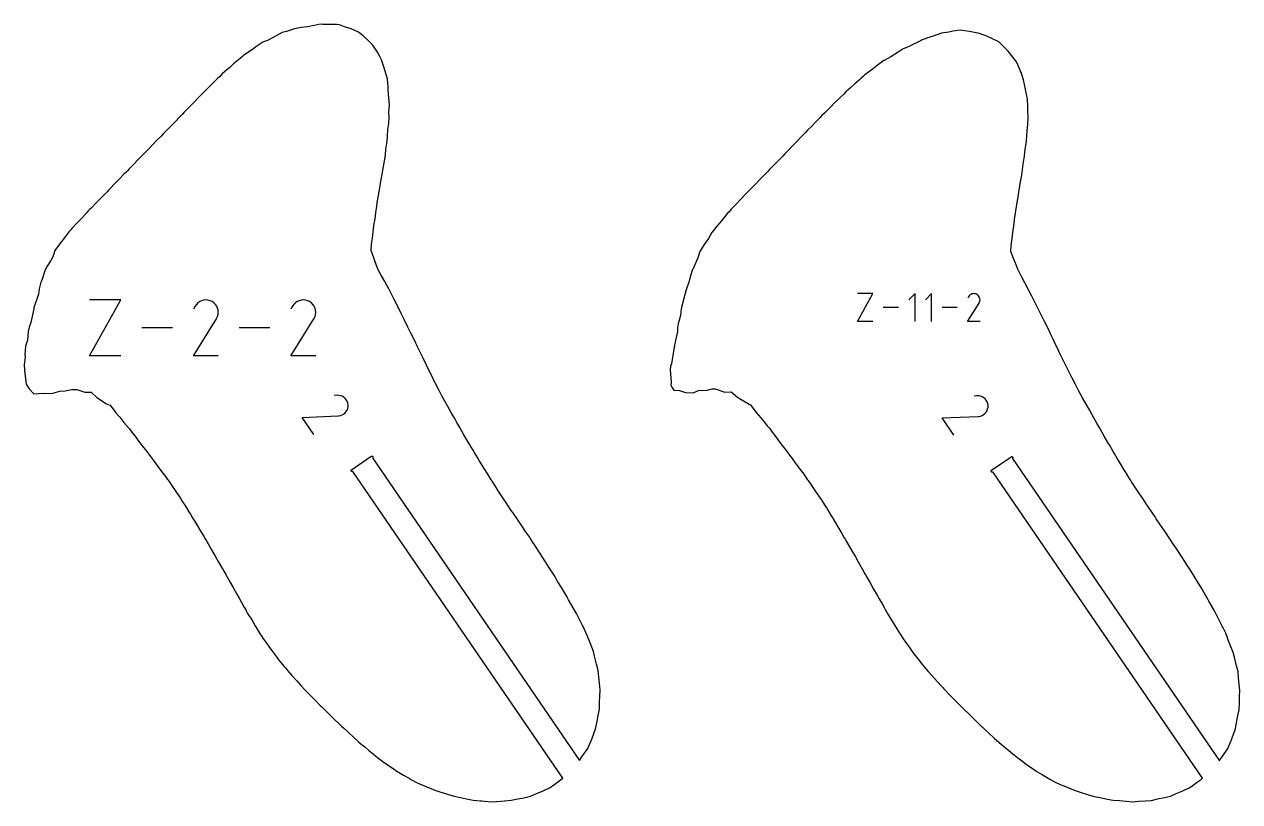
# Model space of a CAD drawing. Extents: x 0 to 560, y 0 to 480.
# Drawn here: x 386.3 to 444.9, y 84.9 to 122.4 of the extents above; entities that cross this region are included whole.
import ezdxf

# ---------------------------------------------------------------- set-up
doc = ezdxf.new("R2010")
doc.units = 0

msp = doc.modelspace()

# ---------------------------------------------------------------- linework, layer by layer
at = {"layer": 'annotation', "color": 1}
for p, q in [((389.426417, 106.379136), (390.925624, 109.079199)), ((390.925624, 109.079199), (389.426417, 109.079199)), ((394.730272, 109.000259), (394.645103, 108.941528)), ((394.823364, 109.043164), (394.730272, 109.000259)), ((394.922099, 109.069653), (394.823364, 109.043164)), ((395.024196, 109.079133), (394.922099, 109.069653)), ((395.127376, 109.071011), (395.024196, 109.079133)), ((395.22936, 109.044695), (395.127376, 109.071011)), ((395.327866, 108.999594), (395.22936, 109.044695)), ((395.415969, 108.937032), (395.327866, 108.999594)), ((395.327866, 108.999594), (395.327866, 108.999594)), ((399.431238, 109.000259), (399.346069, 108.941528)), ((399.52433, 109.043164), (399.431238, 109.000259)), ((399.623064, 109.069653), (399.52433, 109.043164)), ((399.725162, 109.079133), (399.623064, 109.069653)), ((399.828342, 109.071011), (399.725162, 109.079133)), ((399.930325, 109.044695), (399.828342, 109.071011)), ((400.028831, 108.999594), (399.930325, 109.044695)), ((400.116934, 108.937032), (400.028831, 108.999594)), ((400.028831, 108.999594), (400.028831, 108.999594)), ((426.427305, 108.046877), (427.171156, 109.386548)), ((427.171156, 109.386548), (426.427305, 109.386548)), ((429.206286, 109.386548), (428.90846, 109.088638)), ((429.206286, 108.046877), (429.206286, 109.386548)), ((430.006489, 109.386548), (429.708663, 109.088638)), ((430.006489, 108.046877), (430.006489, 109.386548)), ((431.783716, 109.237582), (431.74465, 109.162642)), ((431.814718, 109.281543), (431.783716, 109.237582)), ((431.851914, 109.318241), (431.814718, 109.281543)), ((431.894171, 109.347381), (431.851914, 109.318241)), ((431.94036, 109.368669), (431.894171, 109.347381)), ((431.989349, 109.381812), (431.94036, 109.368669)), ((432.040005, 109.386515), (431.989349, 109.381812)), ((432.0912, 109.382485), (432.040005, 109.386515)), ((432.1418, 109.369429), (432.0912, 109.382485)), ((432.190675, 109.347051), (432.1418, 109.369429)), ((432.234388, 109.31601), (432.190675, 109.347051)), ((432.190675, 109.347051), (432.190675, 109.347051)), ((432.270938, 109.278761), (432.234388, 109.31601)), ((432.299998, 109.236446), (432.270938, 109.278761)), ((432.298884, 108.940092), (432.321584, 108.988832)), ((432.321243, 109.190206), (432.299998, 109.236446)), ((432.33435, 109.141183), (432.321243, 109.190206)), ((432.321584, 108.988832), (432.334845, 109.039354)), ((432.338992, 109.090519), (432.33435, 109.141183)), ((432.334845, 109.039354), (432.338992, 109.090519)), ((394.507653, 108.778963), (394.428917, 108.627925)), ((394.570137, 108.867566), (394.507653, 108.778963)), ((394.645103, 108.941528), (394.570137, 108.867566)), ((395.489632, 108.861958), (395.415969, 108.937032)), ((395.548202, 108.776674), (395.489632, 108.861958)), ((395.591022, 108.683479), (395.548202, 108.776674)), ((395.617438, 108.584675), (395.591022, 108.683479)), ((395.591708, 108.277614), (395.618436, 108.379441)), ((395.626794, 108.482562), (395.617438, 108.584675)), ((395.618436, 108.379441), (395.626794, 108.482562)), ((399.208619, 108.778963), (399.129883, 108.627925)), ((399.271103, 108.867566), (399.208619, 108.778963)), ((399.346069, 108.941528), (399.271103, 108.867566)), ((400.190598, 108.861958), (400.116934, 108.937032)), ((400.249168, 108.776674), (400.190598, 108.861958)), ((400.291988, 108.683479), (400.249168, 108.776674)), ((400.318403, 108.584675), (400.291988, 108.683479)), ((400.292674, 108.277614), (400.319402, 108.379441)), ((400.32776, 108.482562), (400.318403, 108.584675)), ((400.319402, 108.379441), (400.32776, 108.482562)), ((428.406168, 108.716712), (427.673659, 108.716712)), ((431.241458, 108.716712), (430.508949, 108.716712)), ((431.74381, 108.046866), (432.293591, 108.931943)), ((432.293591, 108.931943), (432.294248, 108.932756)), ((432.293591, 108.931943), (432.293591, 108.931943)), ((432.294248, 108.932756), (432.294878, 108.933576)), ((432.294878, 108.933576), (432.295486, 108.93441)), ((432.295486, 108.93441), (432.296075, 108.935265)), ((432.296075, 108.935265), (432.296649, 108.936147)), ((432.296649, 108.936147), (432.297213, 108.937064)), ((432.297213, 108.937064), (432.29777, 108.938023)), ((432.29777, 108.938023), (432.298326, 108.93903)), ((432.298326, 108.93903), (432.298884, 108.940092)), ((432.298884, 108.940092), (432.298884, 108.940092)), ((394.427224, 106.379114), (395.535289, 108.162957)), ((395.535289, 108.162957), (395.536614, 108.164596)), ((395.535289, 108.162957), (395.535289, 108.162957)), ((395.536614, 108.164596), (395.537884, 108.166249)), ((395.537884, 108.166249), (395.539108, 108.16793)), ((395.539108, 108.16793), (395.540295, 108.169653)), ((395.540295, 108.169653), (395.541453, 108.171431)), ((395.541453, 108.171431), (395.542589, 108.17328)), ((395.542589, 108.17328), (395.543713, 108.175211)), ((395.543713, 108.175211), (395.544833, 108.177241)), ((395.544833, 108.177241), (395.545957, 108.179382)), ((395.545957, 108.179382), (395.591708, 108.277614)), ((395.545957, 108.179382), (395.545957, 108.179382)), ((399.128189, 106.379114), (400.236255, 108.162957)), ((400.236255, 108.162957), (400.23758, 108.164596)), ((400.236255, 108.162957), (400.236255, 108.162957)), ((400.23758, 108.164596), (400.23885, 108.166249)), ((400.23885, 108.166249), (400.240074, 108.16793)), ((400.240074, 108.16793), (400.241261, 108.169653)), ((400.241261, 108.169653), (400.242418, 108.171431)), ((400.242418, 108.171431), (400.243555, 108.17328)), ((400.243555, 108.17328), (400.244679, 108.175211)), ((400.244679, 108.175211), (400.245798, 108.177241)), ((400.245798, 108.177241), (400.246922, 108.179382)), ((400.246922, 108.179382), (400.292674, 108.277614)), ((400.246922, 108.179382), (400.246922, 108.179382)), ((427.171156, 108.046877), (426.427305, 108.046877)), ((432.33879, 108.046866), (431.74381, 108.046866)), ((393.41475, 107.729167), (391.938402, 107.729167)), ((398.115716, 107.729167), (396.639368, 107.729167)), ((390.925624, 106.379136), (389.426417, 106.379136)), ((395.626386, 106.379114), (394.427224, 106.379114)), ((400.327352, 106.379114), (399.128189, 106.379114)), ((401.346847, 104.480507), (401.206551, 104.463637)), ((401.436784, 104.479247), (401.346847, 104.480507)), ((401.522547, 104.462582), (401.436784, 104.479247)), ((401.602663, 104.431795), (401.522547, 104.462582)), ((401.675657, 104.388168), (401.602663, 104.431795)), ((401.740057, 104.332986), (401.675657, 104.388168)), ((401.794387, 104.267531), (401.740057, 104.332986)), ((432.190907, 104.456058), (432.050611, 104.439188)), ((432.280844, 104.454798), (432.190907, 104.456058)), ((432.366607, 104.438133), (432.280844, 104.454798)), ((432.446722, 104.407346), (432.366607, 104.438133)), ((432.519717, 104.363719), (432.446722, 104.407346)), ((432.584116, 104.308537), (432.519717, 104.363719)), ((432.638447, 104.243082), (432.584116, 104.308537)), ((401.733858, 103.629701), (401.789123, 103.694083)), ((401.789123, 103.694083), (401.83286, 103.767067)), ((401.837175, 104.193088), (401.794387, 104.267531)), ((401.83286, 103.767067), (401.863802, 103.847127)), ((401.866947, 104.110938), (401.837175, 104.193088)), ((401.863802, 103.847127), (401.880681, 103.932736)), ((401.882228, 104.022367), (401.866947, 104.110938)), ((401.880681, 103.932736), (401.882228, 104.022367)), ((401.882228, 104.022367), (401.882228, 104.022367)), ((432.633182, 103.669634), (432.67692, 103.742618)), ((432.681235, 104.168639), (432.638447, 104.243082)), ((432.67692, 103.742618), (432.707862, 103.822678)), ((432.711006, 104.08649), (432.681235, 104.168639)), ((432.707862, 103.822678), (432.72474, 103.908287)), ((432.726287, 103.997918), (432.711006, 104.08649)), ((432.72474, 103.908287), (432.726287, 103.997918)), ((432.726287, 103.997918), (432.726287, 103.997918)), ((399.666207, 103.41105), (401.406655, 103.488332)), ((400.228109, 102.590095), (399.666207, 103.41105)), ((401.406655, 103.488332), (401.406655, 103.488332)), ((401.406655, 103.488332), (401.408397, 103.488194)), ((401.408397, 103.488194), (401.410124, 103.488099)), ((401.410124, 103.488099), (401.411849, 103.488048)), ((401.411849, 103.488048), (401.413584, 103.488043)), ((401.413584, 103.488043), (401.415344, 103.488084)), ((401.415344, 103.488084), (401.417142, 103.488172)), ((401.417142, 103.488172), (401.418991, 103.488308)), ((401.418991, 103.488308), (401.420905, 103.488492)), ((401.420905, 103.488492), (401.422898, 103.488726)), ((401.422898, 103.488726), (401.511587, 103.503434)), ((401.422898, 103.488726), (401.422898, 103.488726)), ((401.511587, 103.503434), (401.593822, 103.53285)), ((401.593822, 103.53285), (401.668336, 103.575448)), ((401.668336, 103.575448), (401.733858, 103.629701)), ((430.510266, 103.386601), (432.250714, 103.463883)), ((431.072169, 102.565646), (430.510266, 103.386601)), ((432.250714, 103.463883), (432.250714, 103.463883)), ((432.250714, 103.463883), (432.252457, 103.463745)), ((432.252457, 103.463745), (432.254184, 103.46365)), ((432.254184, 103.46365), (432.255909, 103.463599)), ((432.255909, 103.463599), (432.257644, 103.463594)), ((432.257644, 103.463594), (432.259404, 103.463635)), ((432.259404, 103.463635), (432.261202, 103.463723)), ((432.261202, 103.463723), (432.263051, 103.463859)), ((432.263051, 103.463859), (432.264965, 103.464043)), ((432.264965, 103.464043), (432.266957, 103.464277)), ((432.266957, 103.464277), (432.355647, 103.478985)), ((432.266957, 103.464277), (432.266957, 103.464277)), ((432.355647, 103.478985), (432.437882, 103.508401)), ((432.437882, 103.508401), (432.512395, 103.550999)), ((432.512395, 103.550999), (432.577918, 103.605252)), ((432.577918, 103.605252), (432.633182, 103.669634))]:
    msp.add_line(p, q, dxfattribs=at)
at = {"layer": 'boundary', "color": 5}
for p, q in [((398.70119, 121.978119), (398.27554, 121.746073)), ((398.920701, 122.029072), (398.70119, 121.978119)), ((399.306896, 122.153814), (398.920701, 122.029072)), ((399.6219, 122.219213), (399.306896, 122.153814)), ((399.923288, 122.248559), (399.6219, 122.219213)), ((399.94257, 122.252816), (399.923288, 122.248559)), ((400.242185, 122.324109), (399.94257, 122.252816)), ((400.542611, 122.376072), (400.242185, 122.324109)), ((400.6687, 122.359364), (400.542611, 122.376072)), ((401.345276, 122.372267), (400.6687, 122.359364)), ((401.463321, 122.353975), (401.345276, 122.372267)), ((401.710689, 122.259379), (401.463321, 122.353975)), ((402.036185, 122.1589), (401.710689, 122.259379)), ((402.384031, 121.989815), (402.036185, 122.1589)), ((402.601795, 121.822747), (402.384031, 121.989815)), ((430.477467, 121.949259), (430.028778, 121.78458)), ((430.842725, 121.996134), (430.477467, 121.949259)), ((431.03292, 122.040174), (430.842725, 121.996134)), ((431.398178, 122.088301), (431.03292, 122.040174)), ((431.809906, 122.02281), (431.398178, 122.088301)), ((431.907159, 122.015879), (431.809906, 122.02281)), ((432.318888, 121.938015), (431.907159, 122.015879)), ((432.6713, 121.803388), (432.318888, 121.938015)), ((397.442628, 121.287417), (397.27788, 121.161994)), ((397.5306, 121.34678), (397.442628, 121.287417)), ((397.780479, 121.510341), (397.5306, 121.34678)), ((397.900557, 121.560246), (397.780479, 121.510341)), ((397.96213, 121.58604), (397.900557, 121.560246)), ((398.27554, 121.746073), (397.96213, 121.58604)), ((402.873164, 121.58604), (402.601795, 121.822747)), ((403.080323, 121.361874), (402.873164, 121.58604)), ((403.304742, 121.026023), (403.080323, 121.361874)), ((428.920869, 121.307454), (428.636046, 121.185869)), ((429.036772, 121.366583), (428.920869, 121.307454)), ((429.399314, 121.544778), (429.036772, 121.366583)), ((429.478036, 121.585931), (429.399314, 121.544778)), ((429.556756, 121.627088), (429.478036, 121.585931)), ((429.973555, 121.767536), (429.556756, 121.627088)), ((430.028778, 121.78458), (429.973555, 121.767536)), ((433.216316, 121.544778), (432.6713, 121.803388)), ((433.231224, 121.536023), (433.216316, 121.544778)), ((433.239598, 121.529742), (433.231224, 121.536023)), ((433.696392, 121.074509), (433.239598, 121.529742)), ((396.678513, 120.725519), (396.607873, 120.665326)), ((396.789128, 120.821892), (396.678513, 120.725519)), ((396.859768, 120.882085), (396.789128, 120.821892)), ((397.27788, 121.161994), (396.859768, 120.882085)), ((403.400608, 120.851564), (403.304742, 121.026023)), ((403.494137, 120.665326), (403.400608, 120.851564)), ((428.04637, 120.814341), (427.715335, 120.63375)), ((428.34036, 121.007171), (428.04637, 120.814341)), ((428.636046, 121.185869), (428.34036, 121.007171)), ((434.053005, 120.624065), (433.696392, 121.074509)), ((395.939058, 120.094871), (395.814859, 119.979236)), ((396.188033, 120.298851), (395.939058, 120.094871)), ((396.358898, 120.461348), (396.188033, 120.298851)), ((396.607873, 120.665326), (396.358898, 120.461348)), ((403.599873, 120.323912), (403.494137, 120.665326)), ((403.660546, 120.156224), (403.599873, 120.323912)), ((403.775242, 119.744615), (403.660546, 120.156224)), ((427.144956, 120.194229), (426.794625, 119.936324)), ((427.378666, 120.386027), (427.144956, 120.194229)), ((427.702794, 120.624065), (427.378666, 120.386027)), ((427.709065, 120.628907), (427.702794, 120.624065)), ((427.715335, 120.63375), (427.709065, 120.628907)), ((434.093427, 120.560584), (434.053005, 120.624065)), ((434.160309, 120.423422), (434.093427, 120.560584)), ((434.332609, 119.997922), (434.160309, 120.423422)), ((395.375233, 119.552559), (395.213763, 119.3859)), ((395.570649, 119.744616), (395.375233, 119.552559)), ((395.694848, 119.860252), (395.570649, 119.744616)), ((395.814859, 119.979236), (395.694848, 119.860252)), ((403.81412, 119.346395), (403.775242, 119.744615)), ((426.307218, 119.507763), (426.101282, 119.306647)), ((426.534586, 119.703354), (426.307218, 119.507763)), ((426.600703, 119.761836), (426.534586, 119.703354)), ((426.728508, 119.877846), (426.600703, 119.761836)), ((426.794625, 119.936324), (426.728508, 119.877846)), ((434.434888, 119.703354), (434.332609, 119.997922)), ((434.534336, 119.249088), (434.434888, 119.703354)), ((394.780508, 118.951462), (394.653924, 118.823908)), ((394.891763, 119.066283), (394.780508, 118.951462)), ((395.018347, 119.193842), (394.891763, 119.066283)), ((395.213763, 119.3859), (395.018347, 119.193842)), ((403.814268, 119.222125), (403.81412, 119.346395)), ((403.846766, 118.823908), (403.814268, 119.222125)), ((425.770401, 119.01316), (425.638129, 118.880537)), ((425.873914, 119.111054), (425.770401, 119.01316)), ((426.101282, 119.306647), (425.873914, 119.111054)), ((434.535846, 119.23691), (434.534336, 119.249088)), ((434.622469, 118.782647), (434.535846, 119.23691)), ((394.290668, 118.449518), (394.097637, 118.250796)), ((394.460893, 118.625185), (394.290668, 118.449518)), ((394.653924, 118.823908), (394.460893, 118.625185)), ((403.872004, 118.498564), (403.846766, 118.823908)), ((403.849645, 118.13365), (403.872004, 118.498564)), ((425.143175, 118.389877), (424.953204, 118.204456)), ((425.344644, 118.597223), (425.143175, 118.389877)), ((425.534616, 118.782647), (425.344644, 118.597223)), ((425.638129, 118.880537), (425.534616, 118.782647)), ((434.648563, 118.430725), (434.622469, 118.782647)), ((434.643602, 118.213853), (434.648563, 118.430725)), ((393.760419, 117.903194), (393.558133, 117.694566)), ((393.877748, 118.024089), (393.760419, 117.903194)), ((393.980308, 118.129904), (393.877748, 118.024089)), ((394.097637, 118.250796), (393.980308, 118.129904)), ((403.838664, 117.583582), (403.857653, 117.903194)), ((403.857653, 117.903194), (403.849645, 118.13365)), ((424.615406, 117.861933), (424.429462, 117.670485)), ((424.722947, 117.969998), (424.615406, 117.861933)), ((424.845663, 118.096394), (424.722947, 117.969998)), ((424.953204, 118.204456), (424.845663, 118.096394)), ((434.66406, 117.861933), (434.643602, 118.213853)), ((434.648594, 117.54321), (434.66406, 117.861933)), ((393.069314, 117.190396), (392.975321, 117.093473)), ((393.176926, 117.301381), (393.069314, 117.190396)), ((393.379212, 117.510009), (393.176926, 117.301381)), ((393.558133, 117.694566), (393.379212, 117.510009)), ((403.785621, 116.982484), (403.804612, 117.302101)), ((403.804612, 117.302101), (403.838664, 117.583582)), ((423.933424, 117.159462), (423.82072, 117.043257)), ((424.032493, 117.261497), (423.933424, 117.159462)), ((424.218437, 117.452949), (424.032493, 117.261497)), ((424.429462, 117.670485), (424.218437, 117.452949)), ((434.598874, 116.941223), (434.614908, 117.25995)), ((434.614908, 117.25995), (434.648594, 117.54321)), ((392.655706, 116.763834), (392.468219, 116.570571)), ((392.867709, 116.982484), (392.655706, 116.763834)), ((392.975321, 117.093473), (392.867709, 116.982484)), ((403.705773, 116.358803), (403.762684, 116.738261)), ((403.762684, 116.738261), (403.785621, 116.982484)), ((423.527235, 116.740918), (423.306199, 116.512965)), ((423.721651, 116.941223), (423.527235, 116.740918)), ((423.82072, 117.043257), (423.721651, 116.941223)), ((434.514929, 116.353535), (434.557666, 116.608201)), ((434.557666, 116.608201), (434.598874, 116.941223)), ((391.974705, 116.061776), (391.753022, 115.833316)), ((392.072637, 116.162742), (391.974705, 116.061776)), ((392.158283, 116.250958), (392.072637, 116.162742)), ((392.256216, 116.351923), (392.158283, 116.250958)), ((392.468219, 116.570571), (392.256216, 116.351923)), ((403.617064, 115.68726), (403.681254, 116.061777)), ((403.681254, 116.061777), (403.705773, 116.358803)), ((422.828011, 116.020515), (422.625045, 115.811773)), ((422.91853, 116.113693), (422.828011, 116.020515)), ((423.021264, 116.21948), (422.91853, 116.113693)), ((423.111783, 116.31266), (423.021264, 116.21948)), ((423.306199, 116.512965), (423.111783, 116.31266)), ((434.421339, 115.627469), (434.47554, 116.020515)), ((434.47554, 116.020515), (434.514929, 116.353535)), ((391.335506, 115.4033), (391.247002, 115.312145)), ((391.557187, 115.63176), (391.335506, 115.4033)), ((391.753022, 115.833316), (391.557187, 115.63176)), ((403.520705, 115.141063), (403.581207, 115.515577)), ((403.581207, 115.515577), (403.617064, 115.68726)), ((422.394038, 115.574276), (422.191073, 115.365532)), ((422.625045, 115.811773), (422.394038, 115.574276)), ((434.347627, 115.099802), (434.399225, 115.492845)), ((434.399225, 115.492845), (434.421339, 115.627469)), ((390.849641, 114.903176), (390.645906, 114.693986)), ((391.080752, 115.141063), (390.849641, 114.903176)), ((391.169256, 115.232219), (391.080752, 115.141063)), ((391.247002, 115.312145), (391.169256, 115.232219)), ((403.445802, 114.719587), (403.520705, 115.141063)), ((421.721608, 114.88261), (421.481464, 114.635622)), ((421.93271, 115.099802), (421.721608, 114.88261)), ((422.015093, 115.184544), (421.93271, 115.099802)), ((422.10869, 115.280789), (422.015093, 115.184544)), ((422.191073, 115.365532), (422.10869, 115.280789)), ((434.278957, 114.697981), (434.347627, 115.099802)), ((390.264932, 114.30208), (390.185511, 114.220352)), ((390.335373, 114.374371), (390.264932, 114.30208)), ((390.414794, 114.456098), (390.335373, 114.374371)), ((390.645906, 114.693986), (390.414794, 114.456098)), ((403.365894, 114.220352), (403.425654, 114.581634)), ((403.425654, 114.581634), (403.445802, 114.719587)), ((421.112983, 114.255382), (421.039906, 114.179091)), ((421.197284, 114.342135), (421.112983, 114.255382)), ((421.270361, 114.418428), (421.197284, 114.342135)), ((421.481464, 114.635622), (421.270361, 114.418428)), ((434.201337, 114.179091), (434.24825, 114.476922)), ((434.24825, 114.476922), (434.278957, 114.697981)), ((389.734277, 113.756789), (389.494084, 113.509684)), ((389.945317, 113.973249), (389.734277, 113.756789)), ((390.185511, 114.220352), (389.945317, 113.973249)), ((403.246532, 113.492804), (403.304742, 113.867942)), ((403.304742, 113.867942), (403.331628, 114.030177)), ((403.331628, 114.030177), (403.365894, 114.220352)), ((420.570058, 113.688087), (420.349651, 113.453917)), ((420.819497, 113.94492), (420.570058, 113.688087)), ((421.039906, 114.179091), (420.819497, 113.94492)), ((434.07721, 113.493165), (434.160309, 113.963177)), ((434.160309, 113.963177), (434.174713, 114.039521)), ((434.174713, 114.039521), (434.201337, 114.179091)), ((389.292658, 113.299645), (389.042057, 113.028556)), ((389.361672, 113.372152), (389.292658, 113.299645)), ((389.42507, 113.437173), (389.361672, 113.372152)), ((389.494084, 113.509684), (389.42507, 113.437173)), ((403.181033, 112.990807), (403.225584, 113.299645)), ((403.225584, 113.299645), (403.246532, 113.492804)), ((420.172713, 113.258384), (419.887266, 112.901799)), ((420.225332, 113.317696), (420.172713, 113.258384)), ((420.297032, 113.394602), (420.225332, 113.317696)), ((420.349651, 113.453917), (420.297032, 113.394602)), ((434.009155, 112.964799), (434.044858, 113.258384)), ((434.044858, 113.258384), (434.07721, 113.493165)), ((388.531533, 112.4853), (388.479541, 112.427457)), ((388.573373, 112.533825), (388.531533, 112.4853)), ((388.823974, 112.804917), (388.573373, 112.533825)), ((389.042057, 113.028556), (388.823974, 112.804917)), ((403.087248, 112.378931), (403.146684, 112.789212)), ((403.146684, 112.789212), (403.168033, 112.912596)), ((403.168033, 112.912596), (403.181033, 112.990807)), ((419.649771, 112.634444), (419.42894, 112.35336)), ((419.887266, 112.901799), (419.649771, 112.634444)), ((433.92043, 112.33767), (433.977532, 112.767308)), ((433.977532, 112.767308), (434.007203, 112.95226)), ((434.007203, 112.95226), (434.009155, 112.964799)), ((388.204341, 112.059316), (387.976848, 111.777836)), ((388.4377, 112.378931), (388.204341, 112.059316)), ((388.479541, 112.427457), (388.4377, 112.378931)), ((403.017621, 111.777836), (403.059608, 112.059316)), ((403.059608, 112.059316), (403.087248, 112.378931)), ((419.252752, 112.050181), (419.041801, 111.747702)), ((419.416219, 112.33767), (419.252752, 112.050181)), ((419.42258, 112.345514), (419.416219, 112.33767)), ((419.42894, 112.35336), (419.42258, 112.345514)), ((433.848305, 111.710445), (433.895587, 112.044185)), ((433.895587, 112.044185), (433.92043, 112.33767)), ((387.697079, 111.306697), (387.652664, 111.158455)), ((387.699075, 111.309981), (387.697079, 111.306697)), ((387.743491, 111.458221), (387.699075, 111.309981)), ((387.976848, 111.777836), (387.743491, 111.458221)), ((402.98998, 111.458221), (403.017621, 111.777836)), ((403.116109, 111.108489), (402.98998, 111.458221)), ((418.841794, 111.41696), (418.731899, 111.114654)), ((419.041801, 111.747702), (418.841794, 111.41696)), ((433.823462, 111.41696), (433.848305, 111.710445)), ((433.949776, 111.087031), (433.823462, 111.41696)), ((387.552755, 110.987082), (387.384393, 110.708885)), ((387.652664, 111.158455), (387.552755, 110.987082)), ((403.192098, 110.912008), (403.116109, 111.108489)), ((403.304742, 110.610303), (403.192098, 110.912008)), ((418.667881, 110.972321), (418.50823, 110.588084)), ((418.731899, 111.114654), (418.667881, 110.972321)), ((434.042998, 110.856648), (433.949776, 111.087031)), ((434.160309, 110.559694), (434.042998, 110.856648)), ((387.284485, 110.53751), (387.143232, 110.08096)), ((387.384393, 110.708885), (387.284485, 110.53751)), ((403.319825, 110.573906), (403.304742, 110.610303)), ((403.334908, 110.53751), (403.319825, 110.573906)), ((403.492325, 110.247764), (403.334908, 110.53751)), ((403.647544, 109.971826), (403.492325, 110.247764)), ((418.37516, 110.199988), (418.320239, 109.994073)), ((418.463828, 110.496249), (418.37516, 110.199988)), ((418.486029, 110.542167), (418.463828, 110.496249)), ((418.50823, 110.588084), (418.486029, 110.542167)), ((434.173898, 110.527972), (434.160309, 110.559694)), ((434.187487, 110.496249), (434.173898, 110.527972)), ((434.334501, 110.217465), (434.187487, 110.496249)), ((434.507421, 109.901308), (434.334501, 110.217465)), ((386.994294, 109.6168), (386.962669, 109.364147)), ((387.079826, 109.935148), (386.994294, 109.6168)), ((387.08743, 109.953264), (387.079826, 109.935148)), ((387.143232, 110.08096), (387.08743, 109.953264)), ((403.841844, 109.6168), (403.647544, 109.971826)), ((404.001319, 109.302641), (403.841844, 109.6168)), ((418.17961, 109.575539), (418.033169, 109.042853)), ((418.320239, 109.994073), (418.17961, 109.575539)), ((434.681152, 109.575538), (434.507421, 109.901308)), ((434.835335, 109.268223), (434.681152, 109.575538)), ((386.962669, 109.364147), (386.741057, 108.706059)), ((404.103685, 109.102346), (404.001319, 109.302641)), ((404.225453, 108.863046), (404.103685, 109.102346)), ((418.031252, 109.023736), (417.93918, 108.654828)), ((418.033169, 109.042853), (418.031252, 109.023736)), ((434.951127, 109.040221), (434.835335, 109.268223)), ((435.08102, 108.782999), (434.951127, 109.040221)), ((386.731952, 108.659405), (386.58511, 107.998224)), ((386.739131, 108.689895), (386.731952, 108.659405)), ((386.741057, 108.706059), (386.739112, 108.696089)), ((386.739112, 108.696089), (386.739131, 108.689895)), ((404.268268, 108.779569), (404.225453, 108.863046)), ((404.311084, 108.696089), (404.268268, 108.779569)), ((404.439115, 108.431489), (404.311084, 108.696089)), ((404.601839, 108.109742), (404.439115, 108.431489)), ((417.93918, 108.654828), (417.905921, 108.336426)), ((435.113664, 108.718914), (435.08102, 108.782999)), ((435.146309, 108.654828), (435.113664, 108.718914)), ((435.275819, 108.388402), (435.146309, 108.654828)), ((435.449302, 108.044643), (435.275819, 108.388402)), ((386.58511, 107.998224), (386.505011, 107.775379)), ((404.764293, 107.775379), (404.601839, 108.109742)), ((417.783646, 107.930244), (417.754288, 107.734118)), ((417.905921, 108.336426), (417.783646, 107.930244)), ((435.601836, 107.734118), (435.449302, 108.044643)), ((386.456128, 107.554947), (386.429195, 107.13651)), ((386.505011, 107.775379), (386.456128, 107.554947)), ((404.922142, 107.450127), (404.764293, 107.775379)), ((405.011699, 107.268088), (404.922142, 107.450127)), ((405.146163, 106.993067), (405.011699, 107.268088)), ((417.755768, 107.565868), (417.605889, 106.831776)), ((417.754288, 107.734118), (417.755768, 107.565868)), ((435.755969, 107.412238), (435.601836, 107.734118)), ((435.859981, 107.192332), (435.755969, 107.412238)), ((386.339624, 106.854668), (386.310012, 106.432728)), ((386.429195, 107.13651), (386.339624, 106.854668)), ((405.180234, 106.923868), (405.146163, 106.993067)), ((405.214303, 106.854668), (405.180234, 106.923868)), ((405.351932, 106.565374), (405.214303, 106.854668)), ((417.587519, 106.700881), (417.46469, 106.003469)), ((417.607967, 106.792959), (417.587519, 106.700881)), ((417.605889, 106.831776), (417.606139, 106.813407)), ((417.606139, 106.813407), (417.607967, 106.792959)), ((436.00173, 106.897074), (435.859981, 107.192332)), ((436.021735, 106.855241), (436.00173, 106.897074)), ((436.041739, 106.813407), (436.021735, 106.855241)), ((436.178039, 106.524254), (436.041739, 106.813407)), ((386.320795, 106.345115), (386.276793, 105.933958)), ((386.310012, 106.432728), (386.320795, 106.345115)), ((405.498644, 106.267486), (405.351932, 106.565374)), ((405.659116, 105.933958), (405.498644, 106.267486)), ((436.335683, 106.203036), (436.178039, 106.524254)), ((436.484572, 105.892696), (436.335683, 106.203036)), ((386.276793, 105.933958), (386.302518, 105.504524)), ((386.302518, 105.504524), (386.324395, 105.420805)), ((405.826646, 105.593623), (405.659116, 105.933958)), ((405.914576, 105.413137), (405.826646, 105.593623)), ((417.41656, 105.892696), (417.399978, 105.705155)), ((417.399978, 105.705155), (417.451191, 105.108315)), ((417.46469, 106.003469), (417.41656, 105.892696)), ((436.650854, 105.561442), (436.484572, 105.892696)), ((436.761681, 105.34233), (436.650854, 105.561442)), ((386.324395, 105.420805), (386.360264, 105.013249)), ((386.360264, 105.013249), (386.509315, 104.790611)), ((406.066874, 105.106341), (405.914576, 105.413137)), ((406.089997, 105.059795), (406.066874, 105.106341)), ((406.113121, 105.013249), (406.089997, 105.059795)), ((406.272509, 104.709508), (406.113121, 105.013249)), ((417.451191, 105.108315), (417.433436, 104.971988)), ((417.433436, 104.971988), (417.486211, 104.870679)), ((417.486211, 104.870679), (417.587519, 104.732348)), ((436.922441, 105.026348), (436.761681, 105.34233)), ((436.936372, 104.999167), (436.922441, 105.026348)), ((436.950305, 104.971987), (436.936372, 104.999167)), ((437.109325, 104.673875), (436.950305, 104.971987)), ((386.509315, 104.790611), (386.731952, 104.559796)), ((386.731952, 104.559796), (387.167789, 104.57741)), ((387.167789, 104.57741), (387.20843, 104.569015)), ((387.20843, 104.569015), (387.652664, 104.580099)), ((387.652664, 104.580099), (387.98127, 104.684641)), ((387.98127, 104.684641), (388.248838, 104.688712)), ((388.248838, 104.688712), (388.573373, 104.753368)), ((388.573373, 104.753368), (388.806581, 104.760628)), ((388.806581, 104.760628), (389.198648, 104.635925)), ((389.198648, 104.635925), (389.494084, 104.638012)), ((389.494084, 104.638012), (389.769333, 104.379262)), ((389.769333, 104.379262), (389.808526, 104.358396)), ((389.808526, 104.358396), (390.198845, 104.092537)), ((406.42182, 104.431263), (406.272509, 104.709508)), ((406.601965, 104.092537), (406.42182, 104.431263)), ((417.587519, 104.732348), (417.85023, 104.709276)), ((417.85023, 104.709276), (418.152144, 104.6159)), ((418.152144, 104.6159), (418.50823, 104.596859)), ((418.50823, 104.596859), (418.772996, 104.707221)), ((418.772996, 104.707221), (419.1896, 104.732647)), ((419.1896, 104.732647), (419.42894, 104.792362)), ((419.42894, 104.792362), (419.57954, 104.790925)), ((419.57954, 104.790925), (420.033464, 104.63412)), ((420.033464, 104.63412), (420.349651, 104.654484)), ((420.349651, 104.654484), (420.65066, 104.38724)), ((420.65066, 104.38724), (420.755288, 104.333679)), ((420.755288, 104.333679), (421.21537, 104.051275)), ((437.279071, 104.364652), (437.109325, 104.673875)), ((437.449298, 104.051275), (437.279071, 104.364652)), ((390.198845, 104.092537), (390.306819, 104.044992)), ((390.306819, 104.044992), (390.414794, 103.997448)), ((390.414794, 103.997448), (390.687343, 103.643018)), ((406.769203, 103.80304), (406.601965, 104.092537)), ((406.869136, 103.623653), (406.769203, 103.80304)), ((421.21537, 104.051275), (421.242866, 104.039501)), ((421.242866, 104.039501), (421.270361, 104.027727)), ((421.270361, 104.027727), (421.556033, 103.655468)), ((437.608747, 103.777174), (437.449298, 104.051275)), ((437.723498, 103.573167), (437.608747, 103.777174)), ((390.687343, 103.643018), (390.880733, 103.424384)), ((390.880733, 103.424384), (391.076781, 103.171826)), ((391.076781, 103.171826), (391.206142, 103.026514)), ((406.987584, 103.417977), (406.869136, 103.623653)), ((407.056359, 103.294902), (406.987584, 103.417977)), ((407.125133, 103.171826), (407.056359, 103.294902)), ((407.266914, 102.926379), (407.125133, 103.171826)), ((421.556033, 103.655468), (421.774797, 103.400819)), ((421.774797, 103.400819), (421.983203, 103.130565)), ((421.983203, 103.130565), (422.087137, 103.010303)), ((437.843151, 103.367325), (437.723498, 103.573167)), ((437.909676, 103.248944), (437.843151, 103.367325)), ((437.976202, 103.130565), (437.909676, 103.248944)), ((438.111762, 102.894402), (437.976202, 103.130565)), ((391.206142, 103.026514), (391.335506, 102.8812)), ((391.335506, 102.8812), (391.461819, 102.706567)), ((391.461819, 102.706567), (391.60441, 102.52454)), ((391.60441, 102.52454), (391.799164, 102.251116)), ((407.466481, 102.580407), (407.266914, 102.926379)), ((407.657541, 102.251116), (407.466481, 102.580407)), ((422.087137, 103.010303), (422.191072, 102.890041)), ((422.191072, 102.890041), (422.328429, 102.696884)), ((422.328429, 102.696884), (422.493622, 102.480546)), ((438.328593, 102.514039), (438.111762, 102.894402)), ((438.50422, 102.209854), (438.328593, 102.514039)), ((391.799164, 102.251116), (391.940951, 102.066372)), ((391.940951, 102.066372), (392.114429, 101.847741)), ((407.761229, 102.080222), (407.657541, 102.251116)), ((407.804608, 102.005535), (407.761229, 102.080222)), ((407.908295, 101.83464), (407.804608, 102.005535)), ((422.493622, 102.480546), (422.683656, 102.209854)), ((422.683656, 102.209854), (422.801402, 102.056082)), ((422.801402, 102.056082), (422.994037, 101.812371)), ((438.605776, 102.040568), (438.50422, 102.209854)), ((438.662306, 101.940185), (438.605776, 102.040568)), ((438.763862, 101.7709), (438.662306, 101.940185)), ((392.114429, 101.847741), (392.256216, 101.662998)), ((392.256216, 101.662998), (392.354014, 101.528127)), ((392.354014, 101.528127), (392.402926, 101.465277)), ((392.402926, 101.465277), (392.500724, 101.330405)), ((402.051949, 100.893902), (402.997645, 101.541184)), ((402.997645, 101.541184), (403.015585, 101.548851)), ((403.015585, 101.548851), (403.035092, 101.549068)), ((403.035092, 101.549068), (403.053199, 101.541804)), ((403.053199, 101.541804), (403.067147, 101.528164)), ((403.067767, 101.472611), (403.054127, 101.458663)), ((403.054127, 101.458663), (413.038528, 86.871188)), ((403.067147, 101.528164), (403.074813, 101.510225)), ((403.075031, 101.490717), (403.067767, 101.472611)), ((403.074813, 101.510225), (403.075031, 101.490717)), ((407.996604, 101.68592), (407.908295, 101.83464)), ((408.118113, 101.479127), (407.996604, 101.68592)), ((408.206422, 101.330405), (408.118113, 101.479127)), ((422.994037, 101.812371), (423.111783, 101.658598)), ((423.111783, 101.658598), (423.213712, 101.518886)), ((423.213712, 101.518886), (423.285056, 101.428855)), ((423.285056, 101.428855), (423.386985, 101.289144)), ((432.896008, 100.869453), (433.841705, 101.516735)), ((433.841705, 101.516735), (433.859644, 101.524402)), ((433.859644, 101.524402), (433.879152, 101.524619)), ((433.879152, 101.524619), (433.897258, 101.517355)), ((433.897258, 101.517355), (433.911206, 101.503715)), ((433.911827, 101.448162), (433.898187, 101.434214)), ((433.898187, 101.434214), (443.877006, 86.854894)), ((433.911206, 101.503715), (433.918873, 101.485776)), ((433.919091, 101.466268), (433.911827, 101.448162)), ((433.918873, 101.485776), (433.919091, 101.466268)), ((438.835851, 101.6467), (438.763862, 101.7709)), ((438.969616, 101.413343), (438.835851, 101.6467)), ((439.041606, 101.289144), (438.969616, 101.413343)), ((392.500724, 101.330405), (392.791318, 100.940778)), ((392.791318, 100.940778), (392.960067, 100.719779)), ((402.031044, 100.861848), (402.038309, 100.879954)), ((402.031262, 100.84234), (402.031044, 100.861848)), ((402.038929, 100.8244), (402.031262, 100.84234)), ((402.038309, 100.879954), (402.051949, 100.893902)), ((402.052877, 100.81076), (402.038929, 100.8244)), ((402.070983, 100.803496), (402.052877, 100.81076)), ((402.090491, 100.803714), (402.070983, 100.803496)), ((402.10843, 100.81138), (402.090491, 100.803714)), ((412.23105, 86.021964), (402.10843, 100.81138)), ((408.477213, 100.897062), (408.206422, 101.330405)), ((408.580062, 100.728939), (408.477213, 100.897062)), ((423.386985, 101.289144), (423.656233, 100.919856)), ((423.656233, 100.919856), (423.841627, 100.671375)), ((432.875104, 100.837399), (432.882368, 100.855505)), ((432.875322, 100.817891), (432.875104, 100.837399)), ((432.882989, 100.799951), (432.875322, 100.817891)), ((432.882368, 100.855505), (432.896008, 100.869453)), ((432.896937, 100.786311), (432.882989, 100.799951)), ((432.915043, 100.779047), (432.896937, 100.786311)), ((432.934551, 100.779265), (432.915043, 100.779047)), ((432.95249, 100.786931), (432.934551, 100.779265)), ((443.063654, 86.014253), (432.95249, 100.786931)), ((439.306513, 100.858089), (439.041606, 101.289144)), ((439.425552, 100.662413), (439.306513, 100.858089)), ((392.960067, 100.719779), (393.079209, 100.558949)), ((393.079209, 100.558949), (393.176926, 100.427241)), ((393.176926, 100.427241), (393.183175, 100.418468)), ((393.183175, 100.418468), (393.189424, 100.409695)), ((393.189424, 100.409695), (393.284975, 100.269116)), ((393.284975, 100.269116), (393.401404, 100.098407)), ((408.61599, 100.671873), (408.580062, 100.728939)), ((408.780817, 100.409695), (408.61599, 100.671873)), ((408.804911, 100.372335), (408.780817, 100.409695)), ((408.829005, 100.334976), (408.804911, 100.372335)), ((408.972966, 100.110328), (408.829005, 100.334976)), ((423.841627, 100.671375), (423.899818, 100.590618)), ((423.899818, 100.590618), (424.032493, 100.407196)), ((424.032493, 100.407196), (424.045685, 100.387815)), ((424.045685, 100.387815), (424.058877, 100.368433)), ((424.058877, 100.368433), (424.196374, 100.165671)), ((439.431707, 100.652509), (439.425552, 100.662413)), ((439.607106, 100.368433), (439.431707, 100.652509)), ((439.645839, 100.308423), (439.607106, 100.368433)), ((439.684572, 100.248412), (439.645839, 100.308423)), ((439.832355, 100.024394), (439.684572, 100.248412)), ((393.401404, 100.098407), (393.540845, 99.896636)), ((393.540845, 99.896636), (393.81809, 99.488984)), ((409.005187, 100.059836), (408.972966, 100.110328)), ((409.119876, 99.878867), (409.005187, 100.059836)), ((409.369173, 99.488984), (409.119876, 99.878867)), ((424.196374, 100.165671), (424.255938, 100.077989)), ((424.255938, 100.077989), (424.416782, 99.843494)), ((424.416782, 99.843494), (424.685699, 99.447723)), ((439.837811, 100.016019), (439.832355, 100.024394)), ((439.969211, 99.817355), (439.837811, 100.016019)), ((440.213341, 99.447723), (439.969211, 99.817355)), ((393.81809, 99.488984), (393.905924, 99.350066)), ((393.905924, 99.350066), (394.009802, 99.186516)), ((394.009802, 99.186516), (394.097637, 99.047598)), ((394.097637, 99.047598), (394.207636, 98.866901)), ((409.514074, 99.276843), (409.369173, 99.488984)), ((409.604816, 99.142335), (409.514074, 99.276843)), ((409.749717, 98.930194), (409.604816, 99.142335)), ((424.685699, 99.447723), (424.760597, 99.330223)), ((424.760597, 99.330223), (424.878305, 99.147151)), ((424.878305, 99.147151), (424.953204, 99.029651)), ((424.953204, 99.029651), (425.060805, 98.853666)), ((440.354374, 99.241377), (440.213341, 99.447723)), ((440.464251, 99.077894), (440.354374, 99.241377)), ((440.605284, 98.871549), (440.464251, 99.077894)), ((394.207636, 98.866901), (394.279459, 98.748971)), ((394.279459, 98.748971), (394.389459, 98.568274)), ((394.389459, 98.568274), (394.586621, 98.237178)), ((409.82262, 98.82272), (409.749717, 98.930194)), ((409.922155, 98.675747), (409.82262, 98.82272)), ((409.995058, 98.568274), (409.922155, 98.675747)), ((410.293719, 98.129497), (409.995058, 98.568274)), ((425.060805, 98.853666), (425.154378, 98.702998)), ((425.154378, 98.702998), (425.261979, 98.527012)), ((425.261979, 98.527012), (425.440883, 98.219459)), ((440.664058, 98.784409), (440.605284, 98.871549)), ((440.778617, 98.614151), (440.664058, 98.784409)), ((440.837392, 98.527012), (440.778617, 98.614151)), ((441.124063, 98.104106), (440.837392, 98.527012)), ((394.586621, 98.237178), (394.804676, 97.875796)), ((394.804676, 97.875796), (394.940859, 97.647562)), ((410.407302, 97.963471), (410.293719, 98.129497)), ((410.439018, 97.916868), (410.407302, 97.963471)), ((410.622087, 97.647562), (410.439018, 97.916868)), ((425.440883, 98.219459), (425.674836, 97.82076)), ((441.261795, 97.899823), (441.124063, 98.104106)), ((441.276074, 97.878815), (441.261795, 97.899823)), ((441.461202, 97.6063), (441.276074, 97.878815)), ((394.940859, 97.647562), (394.979603, 97.581518)), ((394.979603, 97.581518), (395.018347, 97.515472)), ((395.018347, 97.515472), (395.136895, 97.309723)), ((395.136895, 97.309723), (395.29563, 97.035477)), ((410.646257, 97.610108), (410.622087, 97.647562)), ((410.670427, 97.572654), (410.646257, 97.610108)), ((410.821862, 97.340375), (410.670427, 97.572654)), ((410.849181, 97.298273), (410.821862, 97.340375)), ((410.965612, 97.122555), (410.849181, 97.298273)), ((425.674836, 97.82076), (425.799678, 97.6063)), ((425.799678, 97.6063), (425.836796, 97.54287)), ((425.836796, 97.54287), (425.873914, 97.479434)), ((425.873914, 97.479434), (425.987271, 97.283289)), ((425.987271, 97.283289), (426.166345, 96.975099)), ((441.493598, 97.556712), (441.461202, 97.6063)), ((441.525994, 97.507122), (441.493598, 97.556712)), ((441.672272, 97.284051), (441.525994, 97.507122)), ((441.684283, 97.26564), (441.672272, 97.284051)), ((441.823243, 97.05592), (441.684283, 97.26564)), ((395.29563, 97.035477), (395.47319, 96.726853)), ((395.47319, 96.726853), (395.627203, 96.457981)), ((411.224876, 96.726853), (410.965612, 97.122555)), ((411.365778, 96.499948), (411.224876, 96.726853)), ((426.166345, 96.975099), (426.333433, 96.685591)), ((426.333433, 96.685591), (426.472107, 96.442482)), ((442.066987, 96.685591), (441.823243, 97.05592)), ((442.20345, 96.469395), (442.066987, 96.685591)), ((395.627203, 96.457981), (395.785045, 96.185041)), ((395.785045, 96.185041), (395.939058, 95.916169)), ((411.450234, 96.368916), (411.365778, 96.499948)), ((411.591138, 96.142011), (411.450234, 96.368916)), ((411.650634, 96.049301), (411.591138, 96.142011)), ((426.472107, 96.442482), (426.65595, 96.11924)), ((426.65595, 96.11924), (426.794625, 95.87613)), ((442.310241, 96.306578), (442.20345, 96.469395)), ((442.446705, 96.090381), (442.310241, 96.306578)), ((442.496903, 96.013092), (442.446705, 96.090381)), ((395.939058, 95.916169), (395.967639, 95.865426)), ((395.967639, 95.865426), (395.972571, 95.856885)), ((395.972571, 95.856885), (396.001152, 95.806142)), ((396.001152, 95.806142), (396.18319, 95.486527)), ((396.18319, 95.486527), (396.343005, 95.205046)), ((411.747668, 95.898852), (411.650634, 96.049301)), ((411.807163, 95.806142), (411.747668, 95.898852)), ((411.997562, 95.486527), (411.807163, 95.806142)), ((412.173728, 95.205046), (411.997562, 95.486527)), ((426.794625, 95.87613), (426.82343, 95.825755)), ((426.82343, 95.825755), (426.829354, 95.815256)), ((426.829354, 95.815256), (426.858158, 95.764881)), ((426.858158, 95.764881), (427.024046, 95.471396)), ((442.608108, 95.842168), (442.496903, 96.013092)), ((442.658307, 95.764881), (442.608108, 95.842168)), ((442.832132, 95.471396), (442.658307, 95.764881)), ((396.343005, 95.205046), (396.525043, 94.885431)), ((412.364127, 94.885432), (412.173728, 95.205046)), ((427.024046, 95.471396), (427.20954, 95.137655)), ((427.20954, 95.137655), (427.375427, 94.84417)), ((443.039258, 95.137655), (442.832132, 95.471396)), ((443.213085, 94.84417), (443.039258, 95.137655)), ((396.525043, 94.885431), (396.634039, 94.691296)), ((396.634039, 94.691296), (396.750773, 94.479372)), ((396.750773, 94.479372), (396.859768, 94.285235)), ((412.433848, 94.756126), (412.364127, 94.885432)), ((412.442128, 94.742118), (412.433848, 94.756126)), ((412.511847, 94.612813), (412.442128, 94.742118)), ((412.6209, 94.422504), (412.511847, 94.612813)), ((412.777092, 94.155032), (412.6209, 94.422504)), ((427.375427, 94.84417), (427.47422, 94.66919)), ((427.47422, 94.66919), (427.616542, 94.415177)), ((427.616542, 94.415177), (427.715335, 94.240196)), ((443.282545, 94.714411), (443.213085, 94.84417)), ((443.297953, 94.687845), (443.282545, 94.714411)), ((443.367414, 94.558086), (443.297953, 94.687845)), ((443.460064, 94.394359), (443.367414, 94.558086)), ((443.636618, 94.087185), (443.460064, 94.394359)), ((396.859768, 94.285235), (396.931584, 94.159757)), ((396.931584, 94.159757), (396.969578, 94.0902)), ((396.969578, 94.0902), (397.041393, 93.964721)), ((397.041393, 93.964721), (397.235277, 93.645106)), ((412.886145, 93.964721), (412.777092, 94.155032)), ((413.097896, 93.537774), (412.886145, 93.964721)), ((427.715335, 94.240196), (427.782899, 94.121692)), ((427.782899, 94.121692), (427.827723, 94.041964)), ((427.827723, 94.041964), (427.895286, 93.92346)), ((427.895286, 93.92346), (428.077022, 93.629975)), ((443.729267, 93.92346), (443.636618, 94.087185)), ((443.931694, 93.511876), (443.729267, 93.92346)), ((397.235277, 93.645106), (397.401087, 93.363625)), ((397.401087, 93.363625), (397.594971, 93.044011)), ((413.176109, 93.385699), (413.097896, 93.537774)), ((413.207023, 93.323717), (413.176109, 93.385699)), ((413.344747, 93.044011), (413.207023, 93.323717)), ((428.077022, 93.629975), (428.279256, 93.296234)), ((428.279256, 93.296234), (428.460992, 93.002749)), ((444.033559, 93.312594), (443.931694, 93.511876)), ((444.05304, 93.273183), (444.033559, 93.312594)), ((444.184423, 93.002749), (444.05304, 93.273183)), ((397.594971, 93.044011), (397.648887, 92.96291)), ((397.648887, 92.96291), (397.726563, 92.845234)), ((397.726563, 92.845234), (397.780479, 92.764135)), ((397.780479, 92.764135), (397.950423, 92.52562)), ((413.401188, 92.896457), (413.344747, 93.044011)), ((413.432557, 92.814807), (413.401188, 92.896457)), ((413.542648, 92.535209), (413.432557, 92.814807)), ((428.460992, 93.002749), (428.505178, 92.936984)), ((428.505178, 92.936984), (428.59186, 92.807408)), ((428.59186, 92.807408), (428.636046, 92.741642)), ((428.636046, 92.741642), (428.799176, 92.513923)), ((444.246261, 92.837073), (444.184423, 93.002749)), ((444.288124, 92.726457), (444.246261, 92.837073)), ((444.382455, 92.48333), (444.288124, 92.726457)), ((397.950423, 92.52562), (398.063746, 92.361815)), ((398.063746, 92.361815), (398.23369, 92.123299)), ((398.23369, 92.123299), (398.383361, 91.930767)), ((413.706757, 92.123299), (413.542648, 92.535209)), ((413.762388, 91.897187), (413.706757, 92.123299)), ((428.799176, 92.513923), (428.941849, 92.309758)), ((428.941849, 92.309758), (429.104979, 92.082038)), ((429.104979, 92.082038), (429.235334, 91.915465)), ((444.539452, 92.082038), (444.382455, 92.48333)), ((444.597109, 91.84836), (444.539452, 92.082038)), ((398.383361, 91.930767), (398.551519, 91.712859)), ((398.551519, 91.712859), (398.701189, 91.520326)), ((398.701189, 91.520326), (398.806595, 91.393244)), ((398.806595, 91.393244), (398.858779, 91.329672)), ((413.86165, 91.516973), (413.762388, 91.897187)), ((413.937965, 91.202589), (413.86165, 91.516973)), ((429.235334, 91.915465), (429.426401, 91.668842)), ((429.426401, 91.668842), (429.556756, 91.502268)), ((429.556756, 91.502268), (429.663562, 91.375357)), ((444.705922, 91.439242), (444.597109, 91.84836)), ((444.774403, 91.161328), (444.705922, 91.439242)), ((398.858779, 91.329672), (398.964184, 91.20259)), ((398.964184, 91.20259), (399.178394, 90.963288)), ((399.178394, 90.963288), (399.407691, 90.706801)), ((413.968311, 90.882974), (413.937965, 91.202589)), ((413.994632, 90.601493), (413.968311, 90.882974)), ((429.663562, 91.375357), (429.735129, 91.28824)), ((429.735129, 91.28824), (429.841935, 91.161328)), ((429.841935, 91.161328), (430.028614, 90.952705)), ((430.028614, 90.952705), (430.290788, 90.65782)), ((444.800677, 90.867843), (444.774403, 91.161328)), ((444.829005, 90.534102), (444.800677, 90.867843)), ((399.407691, 90.706801), (399.6219, 90.4675)), ((399.6219, 90.4675), (399.698507, 90.387186)), ((399.698507, 90.387186), (399.722443, 90.362192)), ((399.722443, 90.362192), (399.79905, 90.281879)), ((399.79905, 90.281879), (400.042058, 90.034936)), ((414.024978, 90.281879), (413.994632, 90.601493)), ((414.012813, 89.962264), (414.024978, 90.281879)), ((430.290788, 90.65782), (430.477467, 90.449197)), ((430.477467, 90.449197), (430.558476, 90.364334)), ((430.558476, 90.364334), (430.595276, 90.325479)), ((430.595276, 90.325479), (430.676285, 90.240618)), ((430.676285, 90.240618), (430.888761, 90.02342)), ((444.85528, 90.240618), (444.829005, 90.534102)), ((444.845426, 89.947133), (444.85528, 90.240618)), ((400.042058, 90.034936), (400.299602, 89.771348)), ((400.299602, 89.771348), (400.542611, 89.524406)), ((413.99367, 89.361168), (414.005835, 89.680783)), ((414.005835, 89.680783), (414.012813, 89.962264)), ((430.888761, 90.02342), (431.185702, 89.717343)), ((431.185702, 89.717343), (431.398177, 89.500145)), ((444.839834, 89.613392), (444.845426, 89.947133)), ((400.542611, 89.524406), (400.618089, 89.451734)), ((400.618089, 89.451734), (400.636019, 89.43384)), ((400.636019, 89.43384), (400.711498, 89.361168)), ((400.711498, 89.361168), (400.955634, 89.122077)), ((400.955634, 89.122077), (401.219185, 88.858238)), ((413.884145, 88.760073), (413.93224, 89.041553)), ((413.93224, 89.041553), (413.99367, 89.361168)), ((431.398177, 89.500145), (431.476749, 89.423858)), ((431.476749, 89.423858), (431.504436, 89.396194)), ((431.504436, 89.396194), (431.583007, 89.319906)), ((431.583007, 89.319906), (431.797921, 89.110584)), ((431.797921, 89.110584), (432.103975, 88.80771)), ((444.769776, 89.028772), (444.829982, 89.319906)), ((444.829982, 89.319906), (444.839834, 89.613392)), ((401.219185, 88.858238), (401.463321, 88.619147)), ((401.463321, 88.619147), (401.550961, 88.538623)), ((401.550961, 88.538623), (401.568793, 88.520981)), ((401.568793, 88.520981), (401.656433, 88.440457)), ((413.822712, 88.440457), (413.884145, 88.760073)), ((432.103975, 88.80771), (432.318888, 88.598387)), ((432.318888, 88.598387), (432.410459, 88.514226)), ((432.410459, 88.514226), (432.442581, 88.483359)), ((432.442581, 88.483359), (432.534152, 88.399196)), ((444.650654, 88.399196), (444.691052, 88.599564)), ((444.691052, 88.599564), (444.769776, 89.028772)), ((401.656433, 88.440457), (401.888407, 88.227446)), ((401.888407, 88.227446), (402.152056, 87.980177)), ((402.152056, 87.980177), (402.384031, 87.767167)), ((413.473662, 87.519747), (413.627793, 87.902981)), ((413.627793, 87.902981), (413.719414, 88.161996)), ((413.719414, 88.161996), (413.822712, 88.440457)), ((432.534152, 88.399196), (432.736067, 88.215015)), ((432.736067, 88.215015), (433.037684, 87.935378)), ((433.037684, 87.935378), (433.239598, 87.751196)), ((444.305537, 87.478486), (444.476275, 87.918884)), ((444.476275, 87.918884), (444.490296, 87.958798)), ((444.490296, 87.958798), (444.650654, 88.399196)), ((402.384031, 87.767167), (402.512726, 87.660563)), ((402.512726, 87.660563), (402.55277, 87.626351)), ((402.55277, 87.626351), (402.681466, 87.519747)), ((402.681466, 87.519747), (402.872385, 87.36467)), ((402.872385, 87.36467), (403.113822, 87.166101)), ((413.156086, 87.042766), (413.432557, 87.448901)), ((413.432557, 87.448901), (413.45311, 87.484324)), ((413.45311, 87.484324), (413.473662, 87.519747)), ((433.239598, 87.751196), (433.370412, 87.641893)), ((433.370412, 87.641893), (433.433068, 87.58779)), ((433.433068, 87.58779), (433.563881, 87.478486)), ((433.563881, 87.478486), (433.726553, 87.345602)), ((433.726553, 87.345602), (433.997638, 87.121161)), ((444.0101, 87.045251), (444.288124, 87.448864)), ((444.288124, 87.448864), (444.29683, 87.463675)), ((444.29683, 87.463675), (444.305537, 87.478486)), ((403.113822, 87.166101), (403.304742, 87.011024)), ((403.304742, 87.011024), (403.564626, 86.824932)), ((403.564626, 86.824932), (403.71333, 86.71364)), ((403.71333, 86.71364), (403.87249, 86.599036)), ((413.038528, 86.871188), (413.039047, 86.871901)), ((413.039047, 86.871901), (413.156086, 87.042766)), ((433.997638, 87.121161), (434.160309, 86.988277)), ((434.160309, 86.988277), (434.410432, 86.810521)), ((434.410432, 86.810521), (434.587565, 86.677186)), ((443.877006, 86.854894), (443.919871, 86.916201)), ((443.919871, 86.916201), (444.0101, 87.045251)), ((403.87249, 86.599036), (404.048971, 86.475479)), ((404.048971, 86.475479), (404.225453, 86.351922)), ((404.225453, 86.351922), (404.553323, 86.163872)), ((404.553323, 86.163872), (404.822492, 86.007255)), ((434.587565, 86.677186), (434.754297, 86.557775)), ((434.754297, 86.557775), (434.917659, 86.443053)), ((434.917659, 86.443053), (435.08102, 86.328329)), ((435.08102, 86.328329), (435.298307, 86.204298)), ((435.298307, 86.204298), (435.705435, 85.967527)), ((404.822492, 86.007255), (404.829207, 86.003449)), ((404.829207, 86.003449), (405.146163, 85.824038)), ((405.146163, 85.824038), (405.359037, 85.731692)), ((405.359037, 85.731692), (405.48219, 85.678326)), ((405.48219, 85.678326), (405.680805, 85.593392)), ((405.680805, 85.593392), (406.066874, 85.428252)), ((411.257276, 85.394031), (411.591138, 85.549627)), ((411.591138, 85.549627), (411.688038, 85.613976)), ((411.688038, 85.613976), (411.784937, 85.678326)), ((411.784937, 85.678326), (412.119011, 85.934267)), ((412.119011, 85.934267), (412.23105, 86.021964)), ((435.705435, 85.967527), (436.00173, 85.799239)), ((436.00173, 85.799239), (436.214501, 85.709211)), ((436.214501, 85.709211), (436.234967, 85.700483)), ((436.234967, 85.700483), (436.384641, 85.637064)), ((436.384641, 85.637064), (436.653542, 85.524528)), ((442.108244, 85.404049), (442.446705, 85.564814)), ((442.446705, 85.564814), (442.502242, 85.600939)), ((442.502242, 85.600939), (442.557781, 85.637064)), ((442.557781, 85.637064), (442.914122, 85.901368)), ((442.914122, 85.901368), (443.007726, 85.972031)), ((443.007726, 85.972031), (443.063654, 86.014253)), ((406.066874, 85.428252), (406.29807, 85.359515)), ((406.29807, 85.359515), (406.673018, 85.242276)), ((406.673018, 85.242276), (406.987584, 85.149701)), ((406.987584, 85.149701), (407.307199, 85.084397)), ((407.307199, 85.084397), (407.58868, 85.023721)), ((407.58868, 85.023721), (407.908295, 84.958418)), ((407.908295, 84.958418), (408.271953, 84.928286)), ((409.43776, 84.921204), (409.749717, 84.94556)), ((409.749717, 84.94556), (410.069331, 85.017269)), ((410.069331, 85.017269), (410.350812, 85.07133)), ((410.350812, 85.07133), (410.670427, 85.14304)), ((410.670427, 85.14304), (410.965409, 85.273)), ((410.965409, 85.273), (411.257276, 85.394031)), ((436.653542, 85.524528), (436.922441, 85.411991)), ((436.922441, 85.411991), (437.159006, 85.341378)), ((437.159006, 85.341378), (437.560993, 85.218083)), ((437.560993, 85.218083), (437.843151, 85.133932)), ((437.843151, 85.133932), (438.136636, 85.077365)), ((438.136636, 85.077365), (438.470377, 85.008144)), ((438.470377, 85.008144), (438.763862, 84.951577)), ((438.763862, 84.951577), (439.057347, 84.929499)), ((440.311798, 84.918466), (440.605284, 84.939741)), ((440.605284, 84.939741), (440.898768, 85.010619)), ((440.898768, 85.010619), (441.232509, 85.082033)), ((441.232509, 85.082033), (441.525994, 85.152909)), ((441.525994, 85.152909), (441.791702, 85.270379)), ((441.791702, 85.270379), (442.108244, 85.404049)), ((408.271953, 84.928286), (408.336311, 84.922146)), ((408.336311, 84.922146), (408.462695, 84.910225)), ((408.462695, 84.910225), (408.829005, 84.878946)), ((408.829005, 84.878946), (409.243272, 84.908817)), ((409.243272, 84.908817), (409.428652, 84.920627)), ((409.428652, 84.920627), (409.43776, 84.921204)), ((439.057347, 84.929499), (439.391088, 84.901025)), ((439.391088, 84.901025), (439.684572, 84.878946)), ((439.684572, 84.878946), (439.978057, 84.900223)), ((439.978057, 84.900223), (440.311798, 84.918466))]:
    msp.add_line(p, q, dxfattribs=at)

doc.saveas('drawing.dxf')
